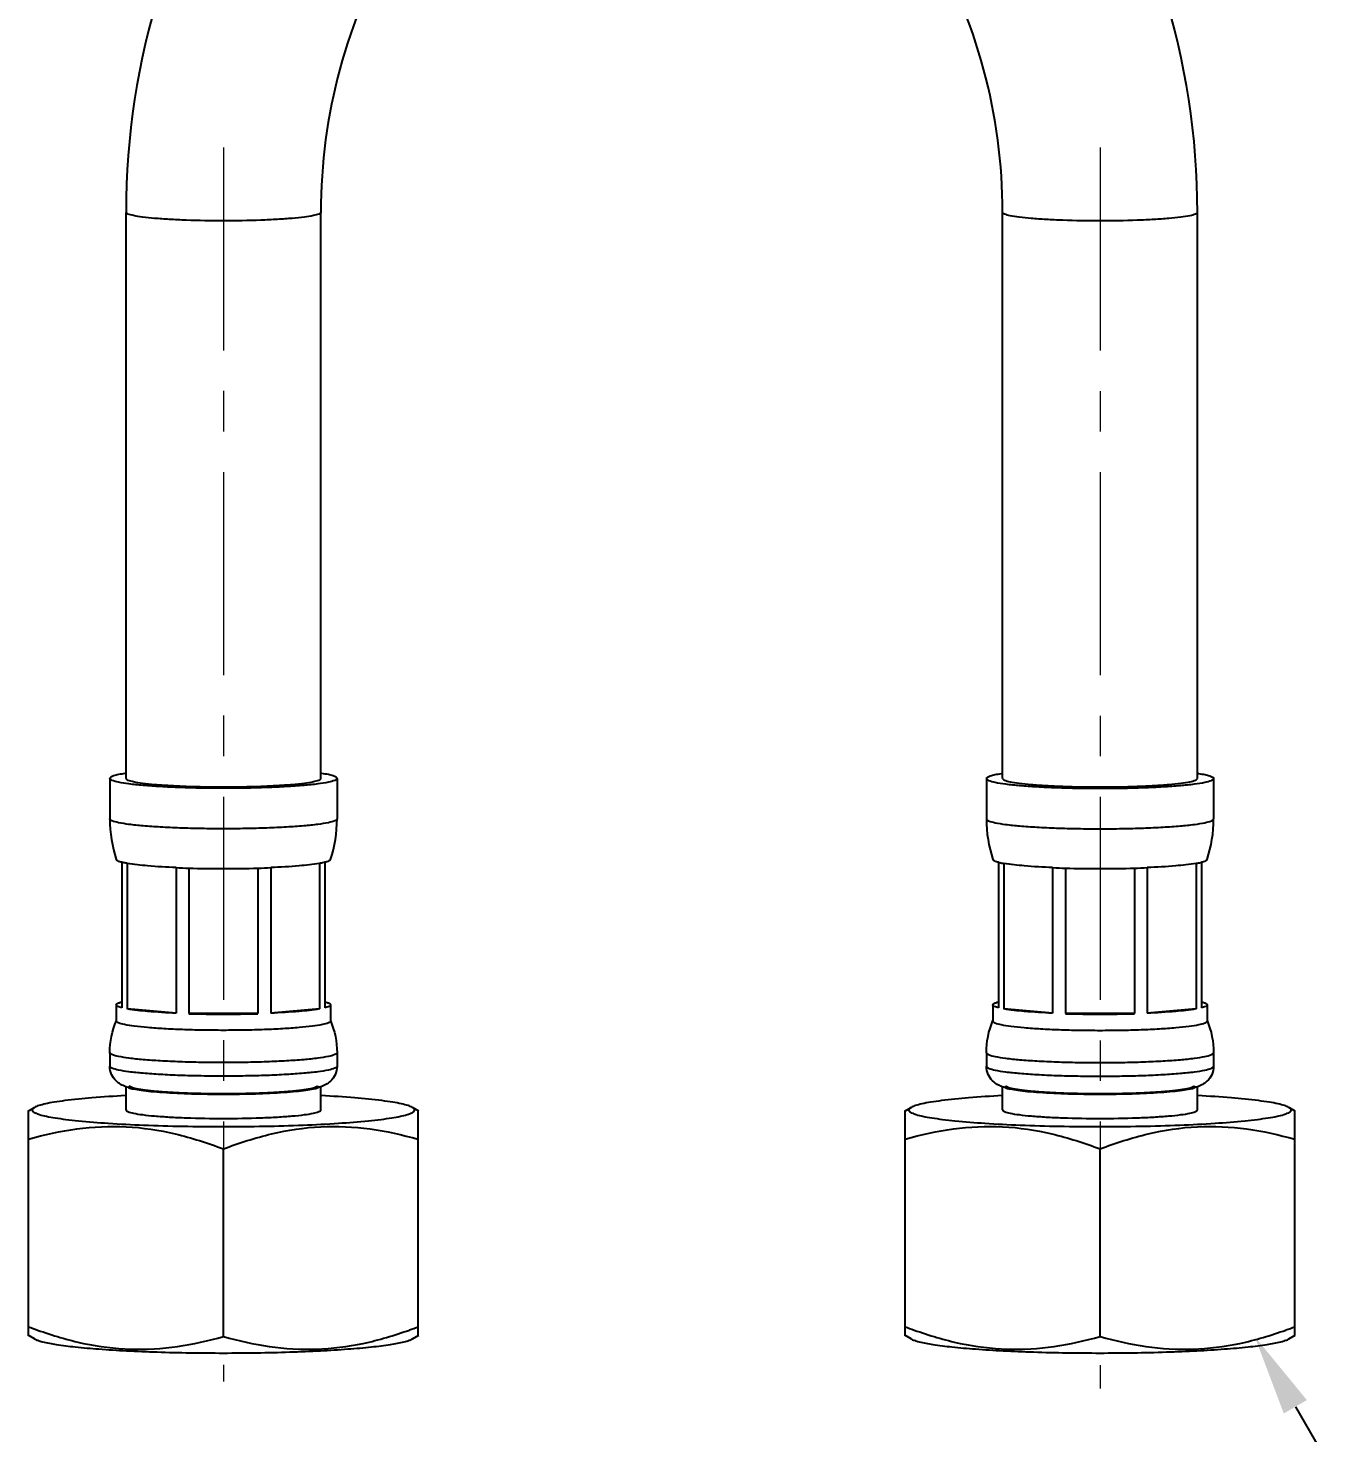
# Model space of a CAD drawing. Extents: x 2070 to 2860, y 0 to 579.
# Drawn here: x 2205.2 to 2285.2, y 100 to 186.5 of the extents above; entities that cross this region are included whole.
import ezdxf
from ezdxf import colors
from ezdxf.entities.mleader import LeaderData, LeaderLine
from ezdxf.math import Vec2, Vec3

# ---------------------------------------------------------------- set-up
doc = ezdxf.new("R2010")
doc.units = 0
doc.header["$LTSCALE"] = 10
doc.header["$MEASUREMENT"] = 0
doc.linetypes.add('CENTER', pattern=[2, 1.25, -0.25, 0.25, -0.25])
doc.layers.get('0').update_dxf_attribs({"linetype": 'CONTINUOUS'})
doc.layers.add('BODY', color=7, linetype='CONTINUOUS')
doc.layers.add('DEF_LAYER_ASSEM_MEMBER', color=7, linetype='CONTINUOUS')
doc.styles.get("Standard").update_dxf_attribs({"font": 'GulimChe.ttf'})

msp = doc.modelspace()

# ---------------------------------------------------------------- linework, layer by layer
at = {"layer": 'BODY', "color": 1, "linetype": 'CENTER', "lineweight": 5}
for p, q in [((2217.27, 179.159), (2217.27, 103.133)), ((2271.27, 179.153), (2271.27, 102.703))]:
    msp.add_line(p, q, dxfattribs=at)
at = {"layer": 'DEF_LAYER_ASSEM_MEMBER', "color": 7, "linetype": 'Continuous'}
for p, q in [((2211.27, 140.292), (2211.27, 175.159)), ((2223.27, 140.292), (2223.27, 175.159)), ((2265.27, 140.286), (2265.27, 175.153)), ((2277.27, 140.286), (2277.27, 175.153)), ((2210.27, 140.289), (2210.27, 137.797)), ((2224.27, 140.289), (2224.27, 137.797)), ((2264.27, 140.289), (2264.27, 137.797)), ((2278.27, 140.289), (2278.27, 137.797)), ((2211.02, 135.123), (2211.02, 126.158)), ((2211.348, 135.054), (2211.348, 126.089)), ((2223.186, 135.053), (2223.186, 126.087)), ((2223.52, 135.123), (2223.52, 126.158)), ((2265.02, 135.123), (2265.02, 126.158)), ((2265.354, 135.053), (2265.354, 126.087)), ((2277.192, 135.054), (2277.192, 126.089)), ((2277.52, 135.123), (2277.52, 126.158)), ((2214.356, 134.792), (2214.356, 125.826)), ((2215.149, 134.764), (2215.149, 125.798)), ((2219.391, 134.764), (2219.391, 125.798)), ((2220.196, 134.793), (2220.196, 125.827)), ((2268.344, 134.793), (2268.344, 125.827)), ((2269.149, 134.764), (2269.149, 125.798)), ((2273.391, 134.764), (2273.391, 125.798)), ((2274.184, 134.792), (2274.184, 125.826)), ((2210.67, 126.342), (2210.67, 125.346)), ((2214.356, 125.826), (2211.348, 126.089)), ((2219.391, 125.798), (2215.149, 125.798)), ((2223.186, 126.087), (2220.196, 125.827)), ((2223.87, 126.342), (2223.87, 125.346)), ((2264.67, 126.342), (2264.67, 125.346)), ((2268.344, 125.827), (2265.354, 126.087)), ((2273.391, 125.798), (2269.149, 125.798)), ((2277.192, 126.089), (2274.184, 125.826)), ((2277.87, 126.342), (2277.87, 125.346)), ((2210.27, 123.394), (2210.27, 122.557)), ((2224.27, 123.394), (2224.27, 122.557)), ((2264.27, 123.394), (2264.27, 122.557)), ((2278.27, 123.394), (2278.27, 122.557)), ((2211.27, 119.867), (2211.27, 121.297)), ((2223.27, 119.867), (2223.27, 121.295)), ((2265.27, 119.867), (2265.27, 121.297)), ((2277.27, 119.867), (2277.27, 121.295)), ((2205.238, 119.8), (2205.63, 120.023)), ((2205.27, 105.97), (2205.27, 119.818)), ((2229.302, 119.8), (2228.911, 120.023)), ((2229.27, 105.97), (2229.27, 119.818)), ((2259.238, 119.8), (2259.63, 120.023)), ((2259.27, 105.97), (2259.27, 119.818)), ((2283.302, 119.8), (2282.911, 120.023)), ((2283.27, 105.97), (2283.27, 119.818)), ((2217.27, 105.908), (2217.27, 117.464)), ((2271.27, 105.908), (2271.27, 117.464)), ((2205.63, 105.765), (2205.238, 105.988)), ((2228.911, 105.765), (2229.302, 105.987)), ((2259.63, 105.765), (2259.238, 105.988)), ((2282.911, 105.765), (2283.302, 105.987))]:
    msp.add_line(p, q, dxfattribs=at)
for centre, radius, start, end in [((2257.148, 175.153), 45.878, 145.2137, 179.99234), ((2231.392, 175.147), 45.878, 0.00766, 34.7863), ((2257.136, 175.155), 33.866, 149.77549, 179.9934), ((2231.404, 175.149), 33.866, 0.0066, 30.22451), ((2212.775, 130.213), 10.499, 98.45787, 98.59192), ((2212.835, 129.807), 10.909, 98.30466, 98.45775), ((2221.705, 129.807), 10.909, 81.54225, 81.69534), ((2221.765, 130.213), 10.499, 81.40808, 81.54213), ((2266.772, 130.228), 10.484, 98.46066, 98.60014), ((2266.834, 129.811), 10.905, 98.30464, 98.46055), ((2275.706, 129.811), 10.905, 81.53945, 81.69536), ((2275.768, 130.228), 10.484, 81.39986, 81.53934), ((2218.312, 137.805), 8.042, 180.05682, 198.20959), ((2216.228, 137.805), 8.042, 341.79041, 359.94303), ((2272.312, 137.805), 8.042, 180.05682, 198.20959), ((2270.228, 137.805), 8.042, 341.79041, 359.94303), ((2216.935, 195.322), 60.585, 267.5601, 268.31069), ((2217.27, 207.986), 73.253, 268.34102, 271.65898), ((2217.665, 193.636), 58.898, 271.67864, 272.46234), ((2270.875, 193.636), 58.898, 267.53766, 268.32136), ((2271.27, 207.986), 73.253, 268.34102, 271.65898), ((2271.605, 195.322), 60.585, 271.68931, 272.4399), ((2217.27, 199.02), 73.253, 268.34102, 271.65898), ((2271.27, 199.02), 73.253, 268.34102, 271.65898), ((2215.352, 132.868), 28.218, 249.06518, 250.24439), ((2219.188, 132.868), 28.217, 289.75557, 290.93482), ((2269.352, 132.868), 28.218, 249.06518, 250.24439), ((2273.188, 132.868), 28.217, 289.75557, 290.93482)]:
    msp.add_arc(centre, radius, start, end, dxfattribs=at)
for points, start_tangent, end_tangent in [([(2217.27, 174.636), (2214.974, 174.676), (2213.937, 174.724), (2213.027, 174.789), (2212.281, 174.868), (2211.727, 174.959), (2211.385, 175.057), (2211.299, 175.108), (2211.27, 175.159)], (-1, 0), (0, 1)), ([(2223.27, 175.159), (2223.241, 175.108), (2223.155, 175.057), (2222.813, 174.959), (2222.259, 174.868), (2221.513, 174.789), (2220.603, 174.724), (2219.566, 174.676), (2217.27, 174.636)], (0, -1), (-1, 0)), ([(2271.27, 174.63), (2268.974, 174.67), (2267.937, 174.718), (2267.027, 174.783), (2266.281, 174.863), (2265.727, 174.953), (2265.385, 175.051), (2265.299, 175.102), (2265.27, 175.153)], (-1, 0), (0, 1)), ([(2277.27, 175.153), (2277.241, 175.102), (2277.155, 175.051), (2276.813, 174.953), (2276.259, 174.863), (2275.513, 174.783), (2274.603, 174.718), (2273.566, 174.67), (2271.27, 174.63)], (0, -1), (-1, 0)), ([(2211.206, 140.594), (2210.802, 140.522), (2210.508, 140.447), (2210.33, 140.369), (2210.27, 140.289)], (-0.988776, -0.149403), (0, -1)), ([(2224.27, 140.289), (2224.236, 140.229), (2224.136, 140.17), (2223.737, 140.056), (2223.09, 139.95), (2222.22, 139.858), (2221.159, 139.782), (2219.949, 139.726), (2218.636, 139.691), (2217.27, 139.679), (2215.904, 139.691), (2214.591, 139.726), (2213.381, 139.782), (2212.32, 139.858), (2211.45, 139.95), (2210.803, 140.056), (2210.405, 140.17), (2210.304, 140.229), (2210.27, 140.289)], (0, -1), (0, 1)), ([(2211.27, 140.292), (2211.299, 140.241), (2211.385, 140.19), (2211.727, 140.092), (2212.281, 140.002), (2213.027, 139.922), (2213.937, 139.857), (2214.974, 139.809), (2217.27, 139.769), (2219.566, 139.809), (2220.604, 139.857), (2221.513, 139.922), (2222.259, 140.002), (2222.813, 140.092), (2223.155, 140.19), (2223.241, 140.241), (2223.27, 140.292)], (0, -1), (0, 1)), ([(2224.27, 140.289), (2224.21, 140.369), (2224.032, 140.447), (2223.738, 140.522), (2223.334, 140.594)], (0, 1), (-0.988776, 0.149403)), ([(2264.27, 140.289), (2264.33, 140.369), (2264.508, 140.447), (2264.801, 140.522), (2265.205, 140.594)], (0, 1), (0.988755, 0.149545)), ([(2264.27, 140.289), (2264.304, 140.229), (2264.405, 140.17), (2264.803, 140.056), (2265.45, 139.95), (2266.32, 139.858), (2267.381, 139.782), (2268.591, 139.726), (2269.904, 139.691), (2271.27, 139.679), (2272.636, 139.691), (2273.949, 139.726), (2275.159, 139.782), (2276.22, 139.858), (2277.09, 139.95), (2277.737, 140.056), (2278.136, 140.17), (2278.236, 140.229), (2278.27, 140.289)], (0, -1), (0, 1)), ([(2265.27, 140.286), (2265.299, 140.235), (2265.385, 140.184), (2265.727, 140.086), (2266.281, 139.996), (2267.027, 139.917), (2267.937, 139.852), (2268.974, 139.803), (2271.27, 139.763), (2273.566, 139.803), (2274.604, 139.852), (2275.513, 139.917), (2276.259, 139.996), (2276.813, 140.086), (2277.155, 140.184), (2277.241, 140.235), (2277.27, 140.286)], (0, -1), (0, 1)), ([(2277.335, 140.594), (2277.739, 140.522), (2278.032, 140.447), (2278.21, 140.369), (2278.27, 140.289)], (0.988755, -0.149545), (0, -1)), ([(2224.27, 137.797), (2224.236, 137.737), (2224.136, 137.678), (2223.737, 137.563), (2223.09, 137.458), (2222.22, 137.365), (2221.159, 137.289), (2219.949, 137.233), (2218.636, 137.198), (2217.27, 137.187), (2215.904, 137.198), (2214.591, 137.233), (2213.381, 137.289), (2212.32, 137.365), (2211.45, 137.458), (2210.803, 137.563), (2210.405, 137.678), (2210.304, 137.737), (2210.27, 137.797)], (0, -1), (0, 1)), ([(2264.27, 137.797), (2264.304, 137.737), (2264.405, 137.678), (2264.803, 137.563), (2265.45, 137.458), (2266.32, 137.365), (2267.381, 137.289), (2268.591, 137.233), (2269.904, 137.198), (2271.27, 137.187), (2272.636, 137.198), (2273.949, 137.233), (2275.159, 137.289), (2276.22, 137.365), (2277.09, 137.458), (2277.737, 137.563), (2278.136, 137.678), (2278.236, 137.737), (2278.27, 137.797)], (0, -1), (0, 1)), ([(2211.02, 135.123), (2210.774, 135.206), (2210.673, 135.292)], (-0.96856, 0.248781), (-0.313972, 0.949432)), ([(2211.348, 135.054), (2211.257, 135.071), (2211.02, 135.123)], (-0.984673, 0.174413), (-0.96856, 0.248781)), ([(2214.356, 134.792), (2212.603, 134.901), (2211.348, 135.054)], (-0.999082, 0.042846), (-0.984673, 0.174413)), ([(2223.186, 135.053), (2221.937, 134.901), (2220.196, 134.793)], (-0.984824, -0.173557), (-0.999072, -0.043063)), ([(2223.52, 135.123), (2223.447, 135.106), (2223.186, 135.053)], (-0.96856, -0.248781), (-0.984824, -0.173557)), ([(2223.867, 135.292), (2223.766, 135.206), (2223.52, 135.123)], (-0.313991, -0.949426), (-0.96856, -0.248781)), ([(2265.02, 135.123), (2264.774, 135.206), (2264.673, 135.292)], (-0.96856, 0.248781), (-0.313972, 0.949432)), ([(2265.02, 135.123), (2265.094, 135.106), (2265.354, 135.053)], (0.96856, -0.248781), (0.984824, -0.173557)), ([(2268.344, 134.793), (2266.603, 134.901), (2265.354, 135.053)], (-0.999072, 0.043063), (-0.984824, 0.173557)), ([(2277.192, 135.054), (2275.937, 134.901), (2274.184, 134.792)], (-0.984673, -0.174413), (-0.999082, -0.042846)), ([(2277.192, 135.054), (2277.284, 135.071), (2277.52, 135.123)], (0.984673, 0.174413), (0.96856, 0.248781)), ([(2277.867, 135.292), (2277.766, 135.206), (2277.52, 135.123)], (-0.313991, -0.949426), (-0.96856, -0.248781)), ([(2210.67, 126.342), (2210.724, 126.416), (2210.885, 126.488)], (0, 1), (0.948651, 0.316325)), ([(2210.885, 126.488), (2210.915, 126.498), (2211.02, 126.527)], (0.948651, 0.316325), (0.96856, 0.248781)), ([(2223.52, 126.527), (2223.557, 126.518), (2223.656, 126.488)], (0.96856, -0.248781), (0.948651, -0.316325)), ([(2223.656, 126.488), (2223.816, 126.416), (2223.87, 126.342)], (0.948651, -0.316325), (0, -1)), ([(2264.67, 126.342), (2264.724, 126.416), (2264.885, 126.488)], (0, 1), (0.948651, 0.316325)), ([(2264.885, 126.488), (2264.915, 126.498), (2265.02, 126.527)], (0.948651, 0.316325), (0.96856, 0.248781)), ([(2277.52, 126.527), (2277.557, 126.518), (2277.656, 126.488)], (0.96856, -0.248781), (0.948651, -0.316325)), ([(2277.656, 126.488), (2277.816, 126.416), (2277.87, 126.342)], (0.948651, -0.316325), (0, -1)), ([(2211.02, 126.158), (2210.758, 126.249), (2210.67, 126.342)], (-0.96856, 0.248781), (0, 1)), ([(2214.356, 125.826), (2212.603, 125.936), (2211.348, 126.089)], (-0.999082, 0.042846), (-0.984673, 0.174413)), ([(2223.186, 126.087), (2221.937, 125.936), (2220.196, 125.827)], (-0.984824, -0.173557), (-0.999072, -0.043063)), ([(2223.87, 126.342), (2223.782, 126.249), (2223.52, 126.158)], (0, -1), (-0.96856, -0.248781)), ([(2265.02, 126.158), (2264.758, 126.249), (2264.67, 126.342)], (-0.96856, 0.248781), (0, 1)), ([(2268.344, 125.827), (2266.603, 125.936), (2265.354, 126.087)], (-0.999072, 0.043063), (-0.984824, 0.173557)), ([(2277.192, 126.089), (2275.937, 125.936), (2274.184, 125.826)], (-0.984673, -0.174413), (-0.999082, -0.042846)), ([(2277.87, 126.342), (2277.782, 126.249), (2277.52, 126.158)], (0, -1), (-0.96856, -0.248781)), ([(2210.27, 123.394), (2210.675, 125.368)], (0, 1), (0.393415, 0.919361)), ([(2223.87, 125.346), (2223.838, 125.29), (2223.743, 125.234), (2223.368, 125.126), (2222.758, 125.027), (2221.937, 124.94), (2220.937, 124.868), (2219.796, 124.815), (2218.558, 124.782), (2217.27, 124.771), (2215.982, 124.782), (2214.744, 124.815), (2213.603, 124.868), (2212.603, 124.94), (2211.782, 125.027), (2211.173, 125.126), (2210.797, 125.234), (2210.702, 125.29), (2210.67, 125.346)], (0, -1), (0, 1)), ([(2223.865, 125.368), (2224.27, 123.394)], (0.393415, -0.919361), (0, -1)), ([(2264.27, 123.394), (2264.675, 125.368)], (0, 1), (0.393415, 0.919361)), ([(2264.67, 125.346), (2264.702, 125.29), (2264.797, 125.234), (2265.173, 125.126), (2265.782, 125.027), (2266.603, 124.94), (2267.603, 124.868), (2268.744, 124.815), (2269.982, 124.782), (2271.27, 124.771), (2272.558, 124.782), (2273.796, 124.815), (2274.937, 124.868), (2275.937, 124.94), (2276.758, 125.027), (2277.368, 125.126), (2277.743, 125.234), (2277.838, 125.29), (2277.87, 125.346)], (0, -1), (0, 1)), ([(2277.865, 125.368), (2278.27, 123.394)], (0.393415, -0.919361), (0, -1)), ([(2224.27, 123.394), (2224.236, 123.334), (2224.136, 123.275), (2223.737, 123.161), (2223.09, 123.055), (2222.22, 122.963), (2221.159, 122.887), (2219.949, 122.831), (2218.636, 122.796), (2217.27, 122.784), (2215.904, 122.796), (2214.591, 122.831), (2213.381, 122.887), (2212.32, 122.963), (2211.45, 123.055), (2210.803, 123.161), (2210.405, 123.275), (2210.304, 123.334), (2210.27, 123.394)], (0, -1), (0, 1)), ([(2264.27, 123.394), (2264.304, 123.334), (2264.405, 123.275), (2264.803, 123.161), (2265.45, 123.055), (2266.32, 122.963), (2267.381, 122.887), (2268.591, 122.831), (2269.904, 122.796), (2271.27, 122.784), (2272.636, 122.796), (2273.949, 122.831), (2275.159, 122.887), (2276.22, 122.963), (2277.09, 123.055), (2277.737, 123.161), (2278.136, 123.275), (2278.236, 123.334), (2278.27, 123.394)], (0, -1), (0, 1)), ([(2211.251, 121.3), (2210.657, 121.651), (2210.379, 122.048), (2210.27, 122.557)], (-0.945241, 0.326374), (0, 1)), ([(2217.27, 121.947), (2215.904, 121.959), (2214.591, 121.993), (2213.381, 122.05), (2212.32, 122.126), (2211.45, 122.218), (2210.803, 122.323), (2210.405, 122.438), (2210.304, 122.497), (2210.27, 122.557)], (-1, 0), (0, 1)), ([(2224.27, 122.557), (2224.236, 122.497), (2224.136, 122.438), (2223.737, 122.323), (2223.09, 122.218), (2222.22, 122.126), (2221.159, 122.05), (2219.949, 121.993), (2218.636, 121.959), (2217.27, 121.947)], (0, -1), (-1, 0)), ([(2224.27, 122.557), (2224.154, 122.032), (2223.861, 121.63), (2223.253, 121.288)], (0, -1), (-0.951446, -0.307816)), ([(2265.251, 121.3), (2264.657, 121.651), (2264.379, 122.048), (2264.27, 122.557)], (-0.945241, 0.326374), (0, 1)), ([(2264.27, 122.557), (2264.304, 122.497), (2264.405, 122.438), (2264.803, 122.323), (2265.45, 122.218), (2266.32, 122.126), (2267.381, 122.05), (2268.591, 121.993), (2269.904, 121.959), (2271.27, 121.947)], (0, -1), (1, 0)), ([(2271.27, 121.947), (2272.636, 121.959), (2273.949, 121.993), (2275.159, 122.05), (2276.22, 122.126), (2277.09, 122.218), (2277.737, 122.323), (2278.136, 122.438), (2278.236, 122.497), (2278.27, 122.557)], (1, 0), (0, 1)), ([(2278.27, 122.557), (2278.154, 122.032), (2277.861, 121.63), (2277.253, 121.288)], (0, -1), (-0.951446, -0.307816)), ([(2211.603, 121.202), (2211.251, 121.3)], (-0.975881, 0.218302), (-0.945241, 0.326374)), ([(2211.426, 121.243), (2211.734, 121.16), (2212.199, 121.082), (2212.806, 121.012), (2213.538, 120.952), (2215.294, 120.868), (2217.27, 120.839)], (0.936164, -0.351563), (1, 0)), ([(2223.07, 121.362), (2223.042, 121.312), (2222.959, 121.263), (2222.629, 121.168), (2222.093, 121.081), (2221.371, 121.004), (2220.492, 120.941), (2219.49, 120.894), (2217.27, 120.856), (2215.051, 120.894), (2214.048, 120.941), (2213.169, 121.004), (2212.448, 121.081), (2211.912, 121.168), (2211.582, 121.263), (2211.498, 121.312), (2211.47, 121.362)], (0, -1), (0, 1)), ([(2211.95, 121.136), (2211.859, 121.152), (2211.603, 121.202)], (-0.986756, 0.16221), (-0.975881, 0.218302)), ([(2217.27, 120.839), (2219.255, 120.868), (2221.015, 120.953), (2221.749, 121.014), (2222.355, 121.084), (2222.817, 121.162), (2223.122, 121.246)], (1, 0), (0.933107, 0.359598)), ([(2222.897, 121.194), (2221.917, 121.047), (2220.6, 120.941), (2219.009, 120.874), (2217.27, 120.851)], (-0.977567, -0.210625), (-1, -0.000002)), ([(2223.253, 121.288), (2222.897, 121.194)], (-0.951446, -0.307816), (-0.977567, -0.210625)), ([(2265.603, 121.202), (2265.251, 121.3)], (-0.975881, 0.218302), (-0.945241, 0.326374)), ([(2265.426, 121.243), (2265.734, 121.16), (2266.199, 121.082), (2266.806, 121.012), (2267.538, 120.952), (2269.294, 120.868), (2271.27, 120.839)], (0.936164, -0.351563), (1, 0)), ([(2277.07, 121.362), (2277.042, 121.312), (2276.959, 121.263), (2276.629, 121.168), (2276.093, 121.081), (2275.371, 121.004), (2274.492, 120.941), (2273.49, 120.894), (2271.27, 120.856), (2269.051, 120.894), (2268.048, 120.941), (2267.169, 121.004), (2266.448, 121.081), (2265.912, 121.168), (2265.582, 121.263), (2265.498, 121.312), (2265.47, 121.362)], (0, -1), (0, 1)), ([(2265.95, 121.136), (2265.859, 121.152), (2265.603, 121.202)], (-0.986756, 0.16221), (-0.975881, 0.218302)), ([(2271.27, 120.839), (2273.255, 120.868), (2275.015, 120.953), (2275.749, 121.014), (2276.355, 121.084), (2276.817, 121.162), (2277.122, 121.246)], (1, 0), (0.933107, 0.359598)), ([(2276.897, 121.194), (2275.917, 121.047), (2274.6, 120.941), (2273.009, 120.874), (2271.27, 120.851)], (-0.977567, -0.210625), (-1, -0.000002)), ([(2277.253, 121.288), (2276.897, 121.194)], (-0.951446, -0.307816), (-0.977567, -0.210625)), ([(2211.238, 120.749), (2209.174, 120.613), (2207.501, 120.44), (2206.837, 120.343), (2206.3, 120.241), (2205.896, 120.133), (2205.629, 120.023)], (-0.998652, -0.051908), (-0.86923, -0.494407)), ([(2228.911, 120.023), (2228.644, 120.133), (2228.24, 120.241), (2227.703, 120.343), (2227.039, 120.44), (2225.367, 120.613), (2223.302, 120.749)], (-0.86923, 0.494407), (-0.998652, 0.051908)), ([(2265.238, 120.749), (2263.174, 120.613), (2261.501, 120.44), (2260.837, 120.343), (2260.3, 120.241), (2259.896, 120.133), (2259.629, 120.023)], (-0.998652, -0.051908), (-0.86923, -0.494407)), ([(2282.911, 120.023), (2282.644, 120.133), (2282.24, 120.241), (2281.703, 120.343), (2281.039, 120.44), (2279.367, 120.613), (2277.302, 120.749)], (-0.86923, 0.494407), (-0.998652, 0.051908)), ([(2205.629, 120.023), (2205.55, 119.968), (2205.505, 119.913), (2205.494, 119.857), (2205.517, 119.802), (2205.574, 119.747), (2205.665, 119.693), (2205.948, 119.585), (2206.362, 119.48), (2206.902, 119.381), (2207.562, 119.286), (2208.335, 119.199), (2210.18, 119.048), (2212.353, 118.935), (2214.754, 118.865), (2217.27, 118.841)], (-0.86923, -0.494407), (1, 0)), ([(2211.27, 119.867), (2211.299, 119.816), (2211.385, 119.765), (2211.727, 119.667), (2212.281, 119.577), (2213.027, 119.497), (2213.937, 119.432), (2214.974, 119.384), (2217.27, 119.344)], (0, -1), (1, 0)), ([(2217.27, 118.841), (2219.787, 118.865), (2222.187, 118.935), (2224.36, 119.048), (2226.205, 119.199), (2226.978, 119.286), (2227.638, 119.381), (2228.178, 119.48), (2228.592, 119.585), (2228.875, 119.693), (2228.966, 119.747), (2229.023, 119.802), (2229.046, 119.857), (2229.035, 119.913), (2228.99, 119.968), (2228.911, 120.023)], (1, 0), (-0.86923, 0.494407)), ([(2217.27, 119.344), (2219.566, 119.384), (2220.603, 119.432), (2221.513, 119.497), (2222.259, 119.577), (2222.813, 119.667), (2223.155, 119.765), (2223.241, 119.816), (2223.27, 119.867)], (1, 0), (0, 1)), ([(2259.629, 120.023), (2259.55, 119.968), (2259.505, 119.913), (2259.494, 119.857), (2259.517, 119.802), (2259.574, 119.747), (2259.665, 119.693), (2259.948, 119.585), (2260.362, 119.48), (2260.902, 119.381), (2261.562, 119.286), (2262.335, 119.199), (2264.18, 119.048), (2266.353, 118.935), (2268.754, 118.865), (2271.27, 118.841)], (-0.86923, -0.494407), (1, 0)), ([(2265.27, 119.867), (2265.299, 119.816), (2265.385, 119.765), (2265.727, 119.667), (2266.281, 119.577), (2267.027, 119.497), (2267.937, 119.432), (2268.974, 119.384), (2271.27, 119.344)], (0, -1), (1, 0)), ([(2271.27, 118.841), (2273.787, 118.865), (2276.187, 118.935), (2278.36, 119.048), (2280.205, 119.199), (2280.978, 119.286), (2281.638, 119.381), (2282.178, 119.48), (2282.592, 119.585), (2282.875, 119.693), (2282.966, 119.747), (2283.023, 119.802), (2283.046, 119.857), (2283.035, 119.913), (2282.99, 119.968), (2282.911, 120.023)], (1, 0), (-0.86923, 0.494407)), ([(2271.27, 119.344), (2273.566, 119.384), (2274.603, 119.432), (2275.513, 119.497), (2276.259, 119.577), (2276.813, 119.667), (2277.155, 119.765), (2277.241, 119.816), (2277.27, 119.867)], (1, 0), (0, 1)), ([(2205.27, 118.067), (2208.238, 118.697), (2211.27, 118.833), (2214.303, 118.393), (2217.27, 117.464)], (0.962517, 0.271221), (0.93409, -0.357036)), ([(2217.27, 117.464), (2220.238, 118.393), (2223.27, 118.833), (2226.303, 118.697), (2229.27, 118.067)], (0.93409, 0.357036), (0.962517, -0.271221)), ([(2259.27, 118.067), (2262.238, 118.697), (2265.27, 118.833), (2268.303, 118.393), (2271.27, 117.464)], (0.962517, 0.271221), (0.93409, -0.357036)), ([(2271.27, 117.464), (2274.238, 118.393), (2277.27, 118.833), (2280.303, 118.697), (2283.27, 118.067)], (0.93409, 0.357036), (0.962517, -0.271221)), ([(2205.629, 105.765), (2205.833, 105.676), (2206.126, 105.589), (2206.973, 105.422), (2208.143, 105.272), (2209.599, 105.142), (2211.296, 105.036), (2213.18, 104.958), (2217.27, 104.894)], (0.86923, -0.494407), (1, 0)), ([(2205.815, 106.311), (2208.657, 105.49), (2211.553, 105.132), (2214.442, 105.298), (2217.27, 105.908)], (0.941196, -0.337862), (0.962555, 0.271085)), ([(2217.27, 105.908), (2220.098, 105.298), (2222.987, 105.132), (2225.883, 105.49), (2228.726, 106.311)], (0.962555, -0.271085), (0.941196, 0.337861)), ([(2217.27, 104.894), (2221.36, 104.958), (2223.244, 105.036), (2224.941, 105.142), (2226.397, 105.272), (2227.567, 105.422), (2228.414, 105.589), (2228.707, 105.676), (2228.911, 105.765)], (1, 0), (0.86923, 0.494407)), ([(2259.629, 105.765), (2259.833, 105.676), (2260.126, 105.589), (2260.973, 105.422), (2262.143, 105.272), (2263.599, 105.142), (2265.296, 105.036), (2267.18, 104.958), (2271.27, 104.894)], (0.86923, -0.494407), (1, 0)), ([(2259.815, 106.311), (2262.657, 105.49), (2265.553, 105.132), (2268.442, 105.298), (2271.27, 105.908)], (0.941196, -0.337862), (0.962555, 0.271085)), ([(2271.27, 105.908), (2274.098, 105.298), (2276.987, 105.132), (2279.883, 105.49), (2282.726, 106.311)], (0.962555, -0.271085), (0.941196, 0.337861)), ([(2271.27, 104.894), (2275.36, 104.958), (2277.244, 105.036), (2278.941, 105.142), (2280.397, 105.272), (2281.567, 105.422), (2282.414, 105.589), (2282.707, 105.676), (2282.911, 105.765)], (1, 0), (0.86923, 0.494407))]:
    msp.add_spline(points, degree=3, dxfattribs=dict(at, start_tangent=start_tangent, end_tangent=end_tangent))

# ---------------------------------------------------------------- leaders
at = {"ltscale": 0.5}
ml = msp.add_multileader_mtext('Standard', dxfattribs=at)
ml.set_content('{\\f나눔고딕|b0|i0|c129|p50;G1/2-14TH}', color=256)
ml.set_leader_properties(color=5)
ml.build(insert=Vec2(0, 0))
ml.multileader.update_dxf_attribs({"text_left_attachment_type": 6, "text_right_attachment_type": 6, "dogleg_length": 0.36, "arrow_head_size": 5})
ctx = ml.context
ctx.base_point, ctx.char_height, ctx.arrow_head_size, ctx.landing_gap_size, ctx.plane_origin = Vec3(2297.156, 78.259), 10, 5, 0.09, Vec3(2281.618, 83.066)
ctx.left_attachment, ctx.right_attachment = 6, 6
notes = []
notes.append((ctx, [(0, (1, 1, 0), (2296.796, 78.259), (1, 0), 0.36, [(0, [(2280.799, 105.911)], 0, [])])]))
ctx.mtext.insert, ctx.mtext.flow_direction = Vec3(2297.246, 90.259), 5
for ctx, leaders in notes:
    for number, flags, end, landing, length, lines in leaders:
        leader = LeaderData()
        leader.index, (leader.has_last_leader_line, leader.has_dogleg_vector, leader.attachment_direction) = number, flags
        leader.last_leader_point, leader.dogleg_vector, leader.dogleg_length = Vec3(end), Vec3(landing), length
        for number, points, colour, breaks in lines:
            line = LeaderLine()
            line.index, line.vertices, line.color, line.breaks = number, Vec3.list(points), colors.encode_raw_color(colour), breaks
            leader.lines.append(line)
        ctx.leaders.append(leader)

doc.saveas('drawing.dxf')
